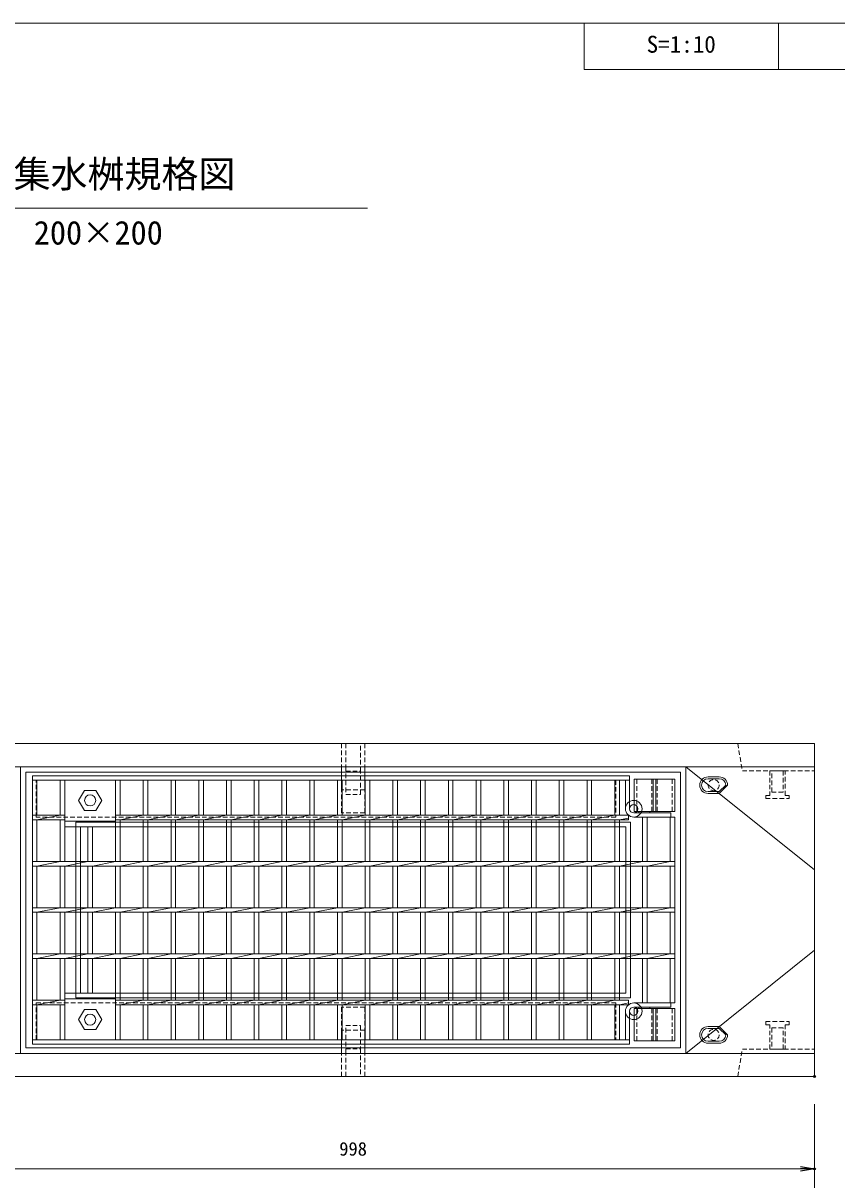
# Model space of a CAD drawing. Units: millimetres, scale not verified. Extents: x -1945 to 1945, y -1420 to 1420.
# Drawn here: x 98 to 978, y 169 to 1420 of the extents above; entities that cross this region are included whole.
import ezdxf
from ezdxf.enums import TextEntityAlignment as Align

# ---------------------------------------------------------------- set-up
doc = ezdxf.new("R2010")
doc.units = ezdxf.units.MM
doc.header["$LTSCALE"] = 10
doc.header["$PDMODE"] = 32
doc.header["$PDSIZE"] = 2
doc.linetypes.add('USER1', pattern=[0.75, 0.5, -0.25])
doc.layers.add('0-0_0', color=7, linetype='Continuous')
doc.layers.add('0-2_DEFPOINTS', color=7, linetype='Continuous')
for name, color, linetype, lineweight in [('0-1_TITLE', 7, 'Continuous', 18), ('0-3_KIJUN', 7, 'Continuous', 18), ('0-5_SUNPO_S10', 3, 'Continuous', 18), ('0-7_GRE', 30, 'Continuous', 18)]:
    doc.layers.add(name, color=color, linetype=linetype, lineweight=lineweight)
doc.styles.add('ＭＳ ゴシック', font='')
doc.styles.get('ＭＳ ゴシック').set_extended_font_data('MS Gothic')

# ---------------------------------------------------------------- blocks, each defined once
blk = doc.blocks.new('M16_insert_dan')
at = {"layer": '0-3_KIJUN', "color": 3, "linetype": 'USER1'}
for points in [[(0, -12.5), (-50, -12.5), (-50, 12.5), (0, 12.5)], [(0, 8), (-30, 8), (-30, -8), (0, -8)]]:
    blk.add_lwpolyline(points, close=True, dxfattribs=at)
blk = doc.blocks.new('_OPEN')
at = {"layer": '0-0_0'}
blk.add_line((0, 0), (-1, 0), dxfattribs=at)
blk.add_lwpolyline([(-1, 0.1667), (0, 0), (-1, -0.1667)], dxfattribs=at)
blk = doc.blocks.new('D21')
at = {"layer": '0-2_DEFPOINTS'}
for p in [(1901, 1701), (2899, 1701), (2899, 1601)]:
    blk.add_point(p, dxfattribs=at)
at = {"layer": '0-5_SUNPO_S10'}
for p, q in [((1901, 1671), (1901, 1601)), ((2899, 1671), (2899, 1601)), ((1916, 1601), (2884, 1601))]:
    blk.add_line(p, q, dxfattribs=at)
at = {"layer": '0-5_SUNPO_S10', "xscale": 15, "yscale": 15, "rotation": 180}
blk.add_blockref('_OPEN', (1901, 1601), dxfattribs=at)
at = {"layer": '0-5_SUNPO_S10', "xscale": 15, "yscale": 15}
blk.add_blockref('_OPEN', (2899, 1601), dxfattribs=at)
at = {"layer": '0-5_SUNPO_S10', "color": 7, "style": 'ＭＳ ゴシック'}
blk.add_text('998', height=14.66, dxfattribs=at).set_placement((2385, 1611), align=Align.BOTTOM_LEFT)
blk = doc.blocks.new('D26')
at = {"layer": '0-2_DEFPOINTS'}
for p in [(2899, 1601), (1901, 1451), (2899, 1451)]:
    blk.add_point(p, dxfattribs=at)
at = {"layer": '0-5_SUNPO_S10'}
for p, q in [((1901, 1481), (1901, 1601)), ((1916, 1601), (2884, 1601)), ((2899, 1481), (2899, 1601))]:
    blk.add_line(p, q, dxfattribs=at)
at = {"layer": '0-5_SUNPO_S10', "xscale": 15, "yscale": 15, "rotation": 180}
blk.add_blockref('_OPEN', (1901, 1601), dxfattribs=at)
at = {"layer": '0-5_SUNPO_S10', "xscale": 15, "yscale": 15}
blk.add_blockref('_OPEN', (2899, 1601), dxfattribs=at)
at = {"layer": '0-5_SUNPO_S10', "color": 7, "style": 'ＭＳ ゴシック'}
blk.add_text('998', height=14.66, dxfattribs=at).set_placement((2385, 1611), align=Align.BOTTOM_LEFT)
blk = doc.blocks.new('A$C7C261EF5')
at = {"layer": '0-7_GRE'}
for p, q in [((0, 0), (0, 290)), ((5, 247.5), (5, 285.5)), ((30, 247.5), (30, 285.5)), ((95, 247.5), (95, 285.5)), ((120, 247.5), (120, 285.5)), ((125, 247.5), (125, 285.5)), ((150, 247.5), (150, 285.5)), ((155, 247.5), (155, 285.5)), ((180, 247.5), (180, 285.5)), ((185, 247.5), (185, 285.5)), ((210, 247.5), (210, 285.5)), ((215, 247.5), (215, 285.5)), ((240, 247.5), (240, 285.5)), ((245, 247.5), (245, 285.5)), ((270, 247.5), (270, 285.5)), ((275, 247.5), (275, 285.5)), ((300, 247.5), (300, 285.5)), ((305, 247.5), (305, 285.5)), ((330, 247.5), (330, 285.5)), ((335, 247.5), (335, 285.5)), ((360, 247.5), (360, 285.5)), ((365, 247.5), (365, 285.5)), ((390, 247.5), (390, 285.5)), ((395, 247.5), (395, 285.5)), ((420, 247.5), (420, 285.5)), ((425, 247.5), (425, 285.5)), ((450, 247.5), (450, 285.5)), ((455, 247.5), (455, 285.5)), ((480, 247.5), (480, 285.5)), ((485, 247.5), (485, 285.5)), ((510, 247.5), (510, 285.5)), ((515, 247.5), (515, 285.5)), ((540, 247.5), (540, 285.5)), ((545, 247.5), (545, 285.5)), ((570, 247.5), (570, 285.5)), ((575, 247.5), (575, 285.5)), ((600, 247.5), (600, 285.5)), ((605, 247.5), (605, 285.5)), ((630, 247.5), (630, 285.5)), ((635, 247.5), (635, 285.5)), ((671.59, 286.5), (671.59, 251.5)), ((674.39, 286.5), (674.39, 251.5)), ((655.99, 250), (655.99, 251.5)), ((667.99, 250), (667.99, 251.5)), ((5, 242.5), (30, 247.5)), ((5, 197.5), (5, 242.5)), ((30, 197.5), (30, 242.5)), ((35, 197.5), (35, 242.5)), ((90, 197.5), (90, 242.5)), ((95, 242.5), (120, 247.5)), ((95, 197.5), (95, 242.5)), ((120, 197.5), (120, 242.5)), ((125, 242.5), (150, 247.5)), ((125, 197.5), (125, 242.5)), ((150, 197.5), (150, 242.5)), ((155, 242.5), (180, 247.5)), ((155, 197.5), (155, 242.5)), ((180, 197.5), (180, 242.5)), ((185, 242.5), (210, 247.5)), ((185, 197.5), (185, 242.5)), ((210, 197.5), (210, 242.5)), ((215, 242.5), (240, 247.5)), ((215, 197.5), (215, 242.5)), ((240, 197.5), (240, 242.5)), ((245, 242.5), (270, 247.5)), ((245, 197.5), (245, 242.5)), ((270, 197.5), (270, 242.5)), ((275, 242.5), (300, 247.5)), ((275, 197.5), (275, 242.5)), ((300, 197.5), (300, 242.5)), ((305, 242.5), (330, 247.5)), ((305, 197.5), (305, 242.5)), ((330, 197.5), (330, 242.5)), ((335, 242.5), (360, 247.5)), ((335, 197.5), (335, 242.5)), ((360, 197.5), (360, 242.5)), ((365, 242.5), (390, 247.5)), ((365, 197.5), (365, 242.5)), ((390, 197.5), (390, 242.5)), ((395, 242.5), (420, 247.5)), ((395, 197.5), (395, 242.5)), ((420, 197.5), (420, 242.5)), ((425, 242.5), (450, 247.5)), ((425, 197.5), (425, 242.5)), ((450, 197.5), (450, 242.5)), ((455, 242.5), (480, 247.5)), ((455, 197.5), (455, 242.5)), ((480, 197.5), (480, 242.5)), ((485, 242.5), (510, 247.5)), ((485, 197.5), (485, 242.5)), ((510, 197.5), (510, 242.5)), ((515, 242.5), (540, 247.5)), ((515, 197.5), (515, 242.5)), ((540, 197.5), (540, 242.5)), ((545, 242.5), (570, 247.5)), ((545, 197.5), (545, 242.5)), ((570, 197.5), (570, 242.5)), ((575, 242.5), (600, 247.5)), ((575, 197.5), (575, 242.5)), ((600, 197.5), (600, 242.5)), ((605, 242.5), (630, 247.5)), ((605, 197.5), (605, 242.5)), ((630, 197.5), (630, 242.5)), ((635, 242.5), (644.84, 244.47)), ((635, 197.5), (635, 242.5)), ((690.49, 245.5), (650.49, 245.5)), ((660, 197.5), (660, 245.5)), ((665, 197.5), (665, 245.5)), ((690, 197.5), (690, 245.5)), ((690, 245.5), (695, 245.5)), ((695, 197.5), (695, 245.5)), ((695, 44.5), (695, 245.5)), ((60, 197.5), (60, 235)), ((65, 197.5), (65, 235)), ((5, 192.5), (30, 197.5)), ((5, 147.5), (5, 192.5)), ((30, 147.5), (30, 192.5)), ((35, 192.5), (60, 197.5)), ((35, 147.5), (35, 192.5)), ((60, 147.5), (60, 192.5)), ((65, 192.5), (90, 197.5)), ((65, 147.5), (65, 192.5)), ((90, 147.5), (90, 192.5)), ((95, 192.5), (120, 197.5)), ((95, 147.5), (95, 192.5)), ((120, 147.5), (120, 192.5)), ((125, 192.5), (150, 197.5)), ((125, 147.5), (125, 192.5)), ((150, 147.5), (150, 192.5)), ((155, 192.5), (180, 197.5)), ((155, 147.5), (155, 192.5)), ((180, 147.5), (180, 192.5)), ((185, 192.5), (210, 197.5)), ((185, 147.5), (185, 192.5)), ((210, 147.5), (210, 192.5)), ((215, 192.5), (240, 197.5)), ((215, 147.5), (215, 192.5)), ((240, 147.5), (240, 192.5)), ((245, 192.5), (270, 197.5)), ((245, 147.5), (245, 192.5)), ((270, 147.5), (270, 192.5)), ((275, 192.5), (300, 197.5)), ((275, 147.5), (275, 192.5)), ((300, 147.5), (300, 192.5)), ((305, 192.5), (330, 197.5)), ((305, 147.5), (305, 192.5)), ((330, 147.5), (330, 192.5)), ((335, 192.5), (360, 197.5)), ((335, 147.5), (335, 192.5)), ((360, 147.5), (360, 192.5)), ((365, 192.5), (390, 197.5)), ((365, 147.5), (365, 192.5)), ((390, 147.5), (390, 192.5)), ((395, 192.5), (420, 197.5)), ((395, 147.5), (395, 192.5)), ((420, 147.5), (420, 192.5)), ((425, 192.5), (450, 197.5)), ((425, 147.5), (425, 192.5)), ((450, 147.5), (450, 192.5)), ((455, 192.5), (480, 197.5)), ((455, 147.5), (455, 192.5)), ((480, 147.5), (480, 192.5)), ((485, 192.5), (510, 197.5)), ((485, 147.5), (485, 192.5)), ((510, 147.5), (510, 192.5)), ((515, 192.5), (540, 197.5)), ((515, 147.5), (515, 192.5)), ((540, 147.5), (540, 192.5)), ((545, 192.5), (570, 197.5)), ((545, 147.5), (545, 192.5)), ((570, 147.5), (570, 192.5)), ((575, 192.5), (600, 197.5)), ((575, 147.5), (575, 192.5)), ((600, 147.5), (600, 192.5)), ((605, 192.5), (630, 197.5)), ((605, 147.5), (605, 192.5)), ((630, 147.5), (630, 192.5)), ((635, 192.5), (660, 197.5)), ((635, 147.5), (635, 192.5)), ((660, 147.5), (660, 192.5)), ((665, 192.5), (690, 197.5)), ((665, 147.5), (665, 192.5)), ((690, 147.5), (690, 192.5)), ((5, 142.5), (30, 147.5)), ((5, 97.5), (5, 142.5)), ((30, 97.5), (30, 142.5)), ((35, 142.5), (60, 147.5)), ((35, 97.5), (35, 142.5)), ((60, 97.5), (60, 142.5)), ((65, 142.5), (90, 147.5)), ((65, 97.5), (65, 142.5)), ((90, 97.5), (90, 142.5)), ((95, 142.5), (120, 147.5)), ((95, 97.5), (95, 142.5)), ((120, 97.5), (120, 142.5)), ((125, 142.5), (150, 147.5)), ((125, 97.5), (125, 142.5)), ((150, 97.5), (150, 142.5)), ((155, 142.5), (180, 147.5)), ((155, 97.5), (155, 142.5)), ((180, 97.5), (180, 142.5)), ((185, 142.5), (210, 147.5)), ((185, 97.5), (185, 142.5)), ((210, 97.5), (210, 142.5)), ((215, 142.5), (240, 147.5)), ((215, 97.5), (215, 142.5)), ((240, 97.5), (240, 142.5)), ((245, 142.5), (270, 147.5)), ((245, 97.5), (245, 142.5)), ((270, 97.5), (270, 142.5)), ((275, 142.5), (300, 147.5)), ((275, 97.5), (275, 142.5)), ((300, 97.5), (300, 142.5)), ((305, 142.5), (330, 147.5)), ((305, 97.5), (305, 142.5)), ((330, 97.5), (330, 142.5)), ((335, 142.5), (360, 147.5)), ((335, 97.5), (335, 142.5)), ((360, 97.5), (360, 142.5)), ((365, 142.5), (390, 147.5)), ((365, 97.5), (365, 142.5)), ((390, 97.5), (390, 142.5)), ((395, 142.5), (420, 147.5)), ((395, 97.5), (395, 142.5)), ((420, 97.5), (420, 142.5)), ((425, 142.5), (450, 147.5)), ((425, 97.5), (425, 142.5)), ((450, 97.5), (450, 142.5)), ((455, 142.5), (480, 147.5)), ((455, 97.5), (455, 142.5)), ((480, 97.5), (480, 142.5)), ((485, 142.5), (510, 147.5)), ((485, 97.5), (485, 142.5)), ((510, 97.5), (510, 142.5)), ((515, 142.5), (540, 147.5)), ((515, 97.5), (515, 142.5)), ((540, 97.5), (540, 142.5)), ((545, 142.5), (570, 147.5)), ((545, 97.5), (545, 142.5)), ((570, 97.5), (570, 142.5)), ((575, 142.5), (600, 147.5)), ((575, 97.5), (575, 142.5)), ((600, 97.5), (600, 142.5)), ((605, 142.5), (630, 147.5)), ((605, 97.5), (605, 142.5)), ((630, 97.5), (630, 142.5)), ((635, 142.5), (660, 147.5)), ((635, 97.5), (635, 142.5)), ((660, 97.5), (660, 142.5)), ((665, 142.5), (690, 147.5)), ((665, 97.5), (665, 142.5)), ((690, 97.5), (690, 142.5)), ((5, 92.5), (30, 97.5)), ((5, 47.5), (5, 92.5)), ((30, 47.5), (30, 92.5)), ((35, 92.5), (60, 97.5)), ((35, 47.5), (35, 92.5)), ((60, 55), (60, 92.5)), ((65, 92.5), (90, 97.5)), ((65, 55), (65, 92.5)), ((90, 47.5), (90, 92.5)), ((95, 92.5), (120, 97.5)), ((95, 47.5), (95, 92.5)), ((120, 47.5), (120, 92.5)), ((125, 92.5), (150, 97.5)), ((125, 47.5), (125, 92.5)), ((150, 47.5), (150, 92.5)), ((155, 92.5), (180, 97.5)), ((155, 47.5), (155, 92.5)), ((180, 47.5), (180, 92.5)), ((185, 92.5), (210, 97.5)), ((185, 47.5), (185, 92.5)), ((210, 47.5), (210, 92.5)), ((215, 92.5), (240, 97.5)), ((215, 47.5), (215, 92.5)), ((240, 47.5), (240, 92.5)), ((245, 92.5), (270, 97.5)), ((245, 47.5), (245, 92.5)), ((270, 47.5), (270, 92.5)), ((275, 92.5), (300, 97.5)), ((275, 47.5), (275, 92.5)), ((300, 47.5), (300, 92.5)), ((305, 92.5), (330, 97.5)), ((305, 47.5), (305, 92.5)), ((330, 47.5), (330, 92.5)), ((335, 92.5), (360, 97.5)), ((335, 47.5), (335, 92.5)), ((360, 47.5), (360, 92.5)), ((365, 92.5), (390, 97.5)), ((365, 47.5), (365, 92.5)), ((390, 47.5), (390, 92.5)), ((395, 92.5), (420, 97.5)), ((395, 47.5), (395, 92.5)), ((420, 47.5), (420, 92.5)), ((425, 92.5), (450, 97.5)), ((425, 47.5), (425, 92.5)), ((450, 47.5), (450, 92.5)), ((455, 92.5), (480, 97.5)), ((455, 47.5), (455, 92.5)), ((480, 47.5), (480, 92.5)), ((485, 92.5), (510, 97.5)), ((485, 47.5), (485, 92.5)), ((510, 47.5), (510, 92.5)), ((515, 92.5), (540, 97.5)), ((515, 47.5), (515, 92.5)), ((540, 47.5), (540, 92.5)), ((545, 92.5), (570, 97.5)), ((545, 47.5), (545, 92.5)), ((570, 47.5), (570, 92.5)), ((575, 92.5), (600, 97.5)), ((575, 47.5), (575, 92.5)), ((600, 47.5), (600, 92.5)), ((605, 92.5), (630, 97.5)), ((605, 47.5), (605, 92.5)), ((630, 47.5), (630, 92.5)), ((635, 92.5), (660, 97.5)), ((635, 47.5), (635, 92.5)), ((660, 44.5), (660, 92.5)), ((665, 92.5), (690, 97.5)), ((665, 44.5), (665, 92.5)), ((690, 44.5), (690, 92.5)), ((5, 42.5), (30, 47.5)), ((5, 4.5), (5, 42.5)), ((30, 4.5), (30, 42.5)), ((95, 42.5), (120, 47.5)), ((95, 4.5), (95, 42.5)), ((120, 4.5), (120, 42.5)), ((125, 42.5), (150, 47.5)), ((125, 4.5), (125, 42.5)), ((150, 4.5), (150, 42.5)), ((155, 42.5), (180, 47.5)), ((155, 4.5), (155, 42.5)), ((180, 4.5), (180, 42.5)), ((185, 42.5), (210, 47.5)), ((185, 4.5), (185, 42.5)), ((210, 4.5), (210, 42.5)), ((215, 42.5), (240, 47.5)), ((215, 4.5), (215, 42.5)), ((240, 4.5), (240, 42.5)), ((245, 42.5), (270, 47.5)), ((245, 4.5), (245, 42.5)), ((270, 4.5), (270, 42.5)), ((275, 42.5), (300, 47.5)), ((275, 4.5), (275, 42.5)), ((300, 4.5), (300, 42.5)), ((305, 42.5), (330, 47.5)), ((305, 4.5), (305, 42.5)), ((330, 4.5), (330, 42.5)), ((335, 42.5), (360, 47.5)), ((335, 4.5), (335, 42.5)), ((360, 4.5), (360, 42.5)), ((365, 42.5), (390, 47.5)), ((365, 4.5), (365, 42.5)), ((390, 4.5), (390, 42.5)), ((395, 42.5), (420, 47.5)), ((395, 4.5), (395, 42.5)), ((420, 4.5), (420, 42.5)), ((425, 42.5), (450, 47.5)), ((425, 4.5), (425, 42.5)), ((450, 4.5), (450, 42.5)), ((455, 42.5), (480, 47.5)), ((455, 4.5), (455, 42.5)), ((480, 4.5), (480, 42.5)), ((485, 42.5), (510, 47.5)), ((485, 4.5), (485, 42.5)), ((510, 4.5), (510, 42.5)), ((515, 42.5), (540, 47.5)), ((515, 4.5), (515, 42.5)), ((540, 4.5), (540, 42.5)), ((545, 42.5), (570, 47.5)), ((545, 4.5), (545, 42.5)), ((570, 4.5), (570, 42.5)), ((575, 42.5), (600, 47.5)), ((575, 4.5), (575, 42.5)), ((600, 4.5), (600, 42.5)), ((605, 42.5), (630, 47.5)), ((605, 4.5), (605, 42.5)), ((630, 4.5), (630, 42.5)), ((635, 42.5), (644.84, 44.47)), ((635, 4.5), (635, 42.5)), ((690.49, 44.5), (650.49, 44.5)), ((655.99, 40), (655.99, 38.5)), ((667.99, 40), (667.99, 38.5)), ((671.59, 3.5), (671.59, 38.5)), ((674.39, 3.5), (674.39, 38.5)), ((690, 44.5), (695, 44.5))]:
    blk.add_line(p, q, dxfattribs=at)
at = {"layer": '0-7_GRE', "linetype": 'USER1'}
for p, q in [((653.79, 251.5), (653.79, 286.5)), ((670.19, 286.5), (670.19, 251.5)), ((675.79, 286.5), (675.79, 251.5)), ((692.19, 286.5), (692.19, 251.5)), ((653.79, 38.5), (653.79, 3.5)), ((670.19, 3.5), (670.19, 38.5)), ((675.79, 3.5), (675.79, 38.5)), ((692.19, 3.5), (692.19, 38.5))]:
    blk.add_line(p, q, dxfattribs=at)
at = {"layer": '0-7_GRE'}
for points in [[(0, 290), (645.99, 290), (645.99, 285.5), (0, 285.5)], [(35, 285.5), (90, 285.5), (90, 235), (35, 235)], [(650.99, 286.5), (694.99, 286.5), (694.99, 251.5), (650.99, 251.5)], [(35, 241), (90, 241), (90, 235), (35, 235)], [(0, 197.5), (695, 197.5), (695, 192.5), (0, 192.5)], [(0, 147.5), (695, 147.5), (695, 142.5), (0, 142.5)], [(0, 97.5), (695, 97.5), (695, 92.5), (0, 92.5)], [(35, 55), (90, 55), (90, 4.5), (35, 4.5)], [(35, 55), (90, 55), (90, 49), (35, 49)], [(650.99, 38.5), (694.99, 38.5), (694.99, 3.5), (650.99, 3.5)], [(0, 4.5), (645.99, 4.5), (645.99, 0), (0, 0)]]:
    blk.add_lwpolyline(points, close=True, dxfattribs=at)
at = {"layer": '0-7_GRE', "linetype": 'USER1'}
for points in [[(4, 285.5), (631, 285.5), (631, 245.5), (4, 245.5)], [(4, 44.5), (631, 44.5), (631, 4.5), (4, 4.5)]]:
    blk.add_lwpolyline(points, close=True, dxfattribs=at)
at = {"layer": '0-7_GRE'}
for points in [[(641.49, 254.5), (641.49, 285.5), (645.99, 285.5), (645.99, 254.5)], [(35, 242.5), (0, 242.5), (0, 247.5), (35, 247.5)], [(90, 247.5), (644.84, 247.5), (644.84, 242.5), (90, 242.5)], [(650.49, 250), (690.49, 250), (690.49, 245.5)], [(35, 42.5), (0, 42.5), (0, 47.5), (35, 47.5)], [(90, 47.5), (644.84, 47.5), (644.84, 42.5), (90, 42.5)], [(650.49, 40), (690.49, 40), (690.49, 44.5)], [(641.49, 35.5), (641.49, 4.5), (645.99, 4.5), (645.99, 35.5)]]:
    blk.add_lwpolyline(points, dxfattribs=at)
for centre, radius in [((650.49, 254.5), 9), ((650.49, 254.5), 4.5), ((650.49, 35.5), 9), ((650.49, 35.5), 4.5)]:
    blk.add_circle(centre, radius, dxfattribs=at)

msp = doc.modelspace()

# ---------------------------------------------------------------- linework, layer by layer
at = {"layer": '0-1_TITLE', "color": 1}
msp.add_line((-470.64, 1220), (470.64, 1220), dxfattribs=at)
at = {"layer": '0-1_TITLE', "color": 2}
msp.add_lwpolyline([(-1945, -1420), (1945, -1420), (1945, 1420), (-1945, 1420)], close=True, dxfattribs=at)
msp.add_lwpolyline([(-1945, -1420), (1945, -1420), (1945, 1420), (-1945, 1420)], close=True, dxfattribs=at)
at = {"layer": '0-1_TITLE', "color": 1}
for points in [[(705, 1420), (705, 1370), (915, 1370), (915, 1420)], [(915, 1420), (915, 1370), (1525, 1370), (1525, 1420)]]:
    msp.add_lwpolyline(points, close=True, dxfattribs=at)
at = {"layer": '0-3_KIJUN'}
for p, q in [((839, 605), (851, 605)), ((839, 603), (851, 603)), ((851, 589), (839, 589)), ((860, 596), (851, 587)), ((858, 596), (851, 589)), ((851, 587), (839, 587)), ((851, 335), (839, 335)), ((851, 333), (839, 333)), ((860, 326), (851, 335)), ((858, 326), (851, 333)), ((839, 319), (851, 319)), ((839, 317), (851, 317))]:
    msp.add_line(p, q, dxfattribs=at)
for points in [[(-44, 281), (954, 281), (954, 641), (-44, 641)], [(-44, 641), (954, 641), (954, 616), (-44, 616)], [(-44, 306), (954, 306), (954, 616), (-44, 616)], [(-44, 306), (954, 306), (954, 616), (-44, 616)], [(95, 616), (815, 616), (815, 306), (95, 306)], [(101, 610), (809, 610), (809, 312), (101, 312)], [(155, 556), (755, 556), (755, 366), (155, 366)], [(160, 551), (750, 551), (750, 371), (160, 371)], [(-44, 281), (954, 281), (954, 306), (-44, 306)]]:
    msp.add_lwpolyline(points, close=True, dxfattribs=at)
at = {"layer": '0-3_KIJUN', "linetype": 'USER1'}
for points in [[(954, 641), (871, 641), (876, 611.5), (954, 611.5)], [(922.22, 611.5), (905.78, 611.5), (905.78, 585), (901.25, 585), (901.25, 581.5), (926.75, 581.5), (926.75, 585), (922.22, 585)], [(908, 611.5), (920, 611.5), (920, 588.5), (908, 588.5)], [(922.22, 310.5), (905.78, 310.5), (905.78, 337), (901.25, 337), (901.25, 340.5), (926.75, 340.5), (926.75, 337), (922.22, 337)], [(908, 310.5), (920, 310.5), (920, 333.5), (908, 333.5)], [(954, 281), (871, 281), (876, 310.5), (954, 310.5)]]:
    msp.add_lwpolyline(points, close=True, dxfattribs=at)
at = {"layer": '0-3_KIJUN', "color": 3}
msp.add_lwpolyline([(815, 616), (954, 504.5), (954, 417.5), (815, 306)], dxfattribs=at)
at = {"layer": '0-3_KIJUN', "linetype": 'USER1'}
for centre in [(845, 596), (845, 326)]:
    msp.add_circle(centre, 6, dxfattribs=at)
at = {"layer": '0-3_KIJUN'}
for centre, radius, start, end in [((839, 596), 9, 90, 180), ((839, 596), 7, 90, 180), ((851, 596), 9, 0, 90), ((851, 596), 7, 0, 90), ((839, 596), 9, 180, 270), ((839, 596), 7, 180, 270), ((839, 326), 9, 90, 180), ((839, 326), 9, 180, 270), ((839, 326), 7, 90, 180), ((839, 326), 7, 180, 270), ((851, 326), 9, 270, 360), ((851, 326), 7, 270, 0)]:
    msp.add_arc(centre, radius, start, end, dxfattribs=at)
at = {"layer": '0-7_GRE'}
for points in [[(176.75, 568.67), (183, 579.5), (176.75, 590.33), (164.25, 590.33), (158, 579.5), (164.25, 568.67)], [(176.75, 353.33), (183, 342.5), (176.75, 331.67), (164.25, 331.67), (158, 342.5), (164.25, 353.33)]]:
    msp.add_lwpolyline(points, close=True, dxfattribs=at)
for centre in [(170.5, 579.5), (170.5, 342.5)]:
    msp.add_circle(centre, 6, dxfattribs=at)

# ---------------------------------------------------------------- block references
at = {"layer": '0-3_KIJUN', "rotation": 90}
for p in [(455, 641), (455, 616)]:
    msp.add_blockref('M16_insert_dan', p, dxfattribs=at)
at = {"layer": '0-3_KIJUN', "xscale": -1, "rotation": 90}
for p in [(455, 306), (455, 281)]:
    msp.add_blockref('M16_insert_dan', p, dxfattribs=at)
at = {"layer": '0-5_SUNPO_S10'}
for name in ['D21', 'D26']:
    msp.add_blockref(name, (-1945, -1420), dxfattribs=at)
at = {"layer": '0-7_GRE'}
msp.add_blockref('A$C7C261EF5', (108, 316), dxfattribs=at)

# ---------------------------------------------------------------- texts
at = {"layer": '0-1_TITLE', "style": 'ＭＳ ゴシック'}
for s, height, p in [('S=1:10', 18.33, (772.5, 1382.5)), ('ＳＫロードレインⅠ型\u3000集水桝規格図', 29.33, (-352.44, 1233.38)), ('T-25縦断\u3000乗入れタイプ\u3000200×200', 25.66, (-310.32, 1172.87))]:
    msp.add_text(s, height=height, dxfattribs=at).set_placement(p, align=Align.BOTTOM_LEFT)

doc.saveas('drawing.dxf')
